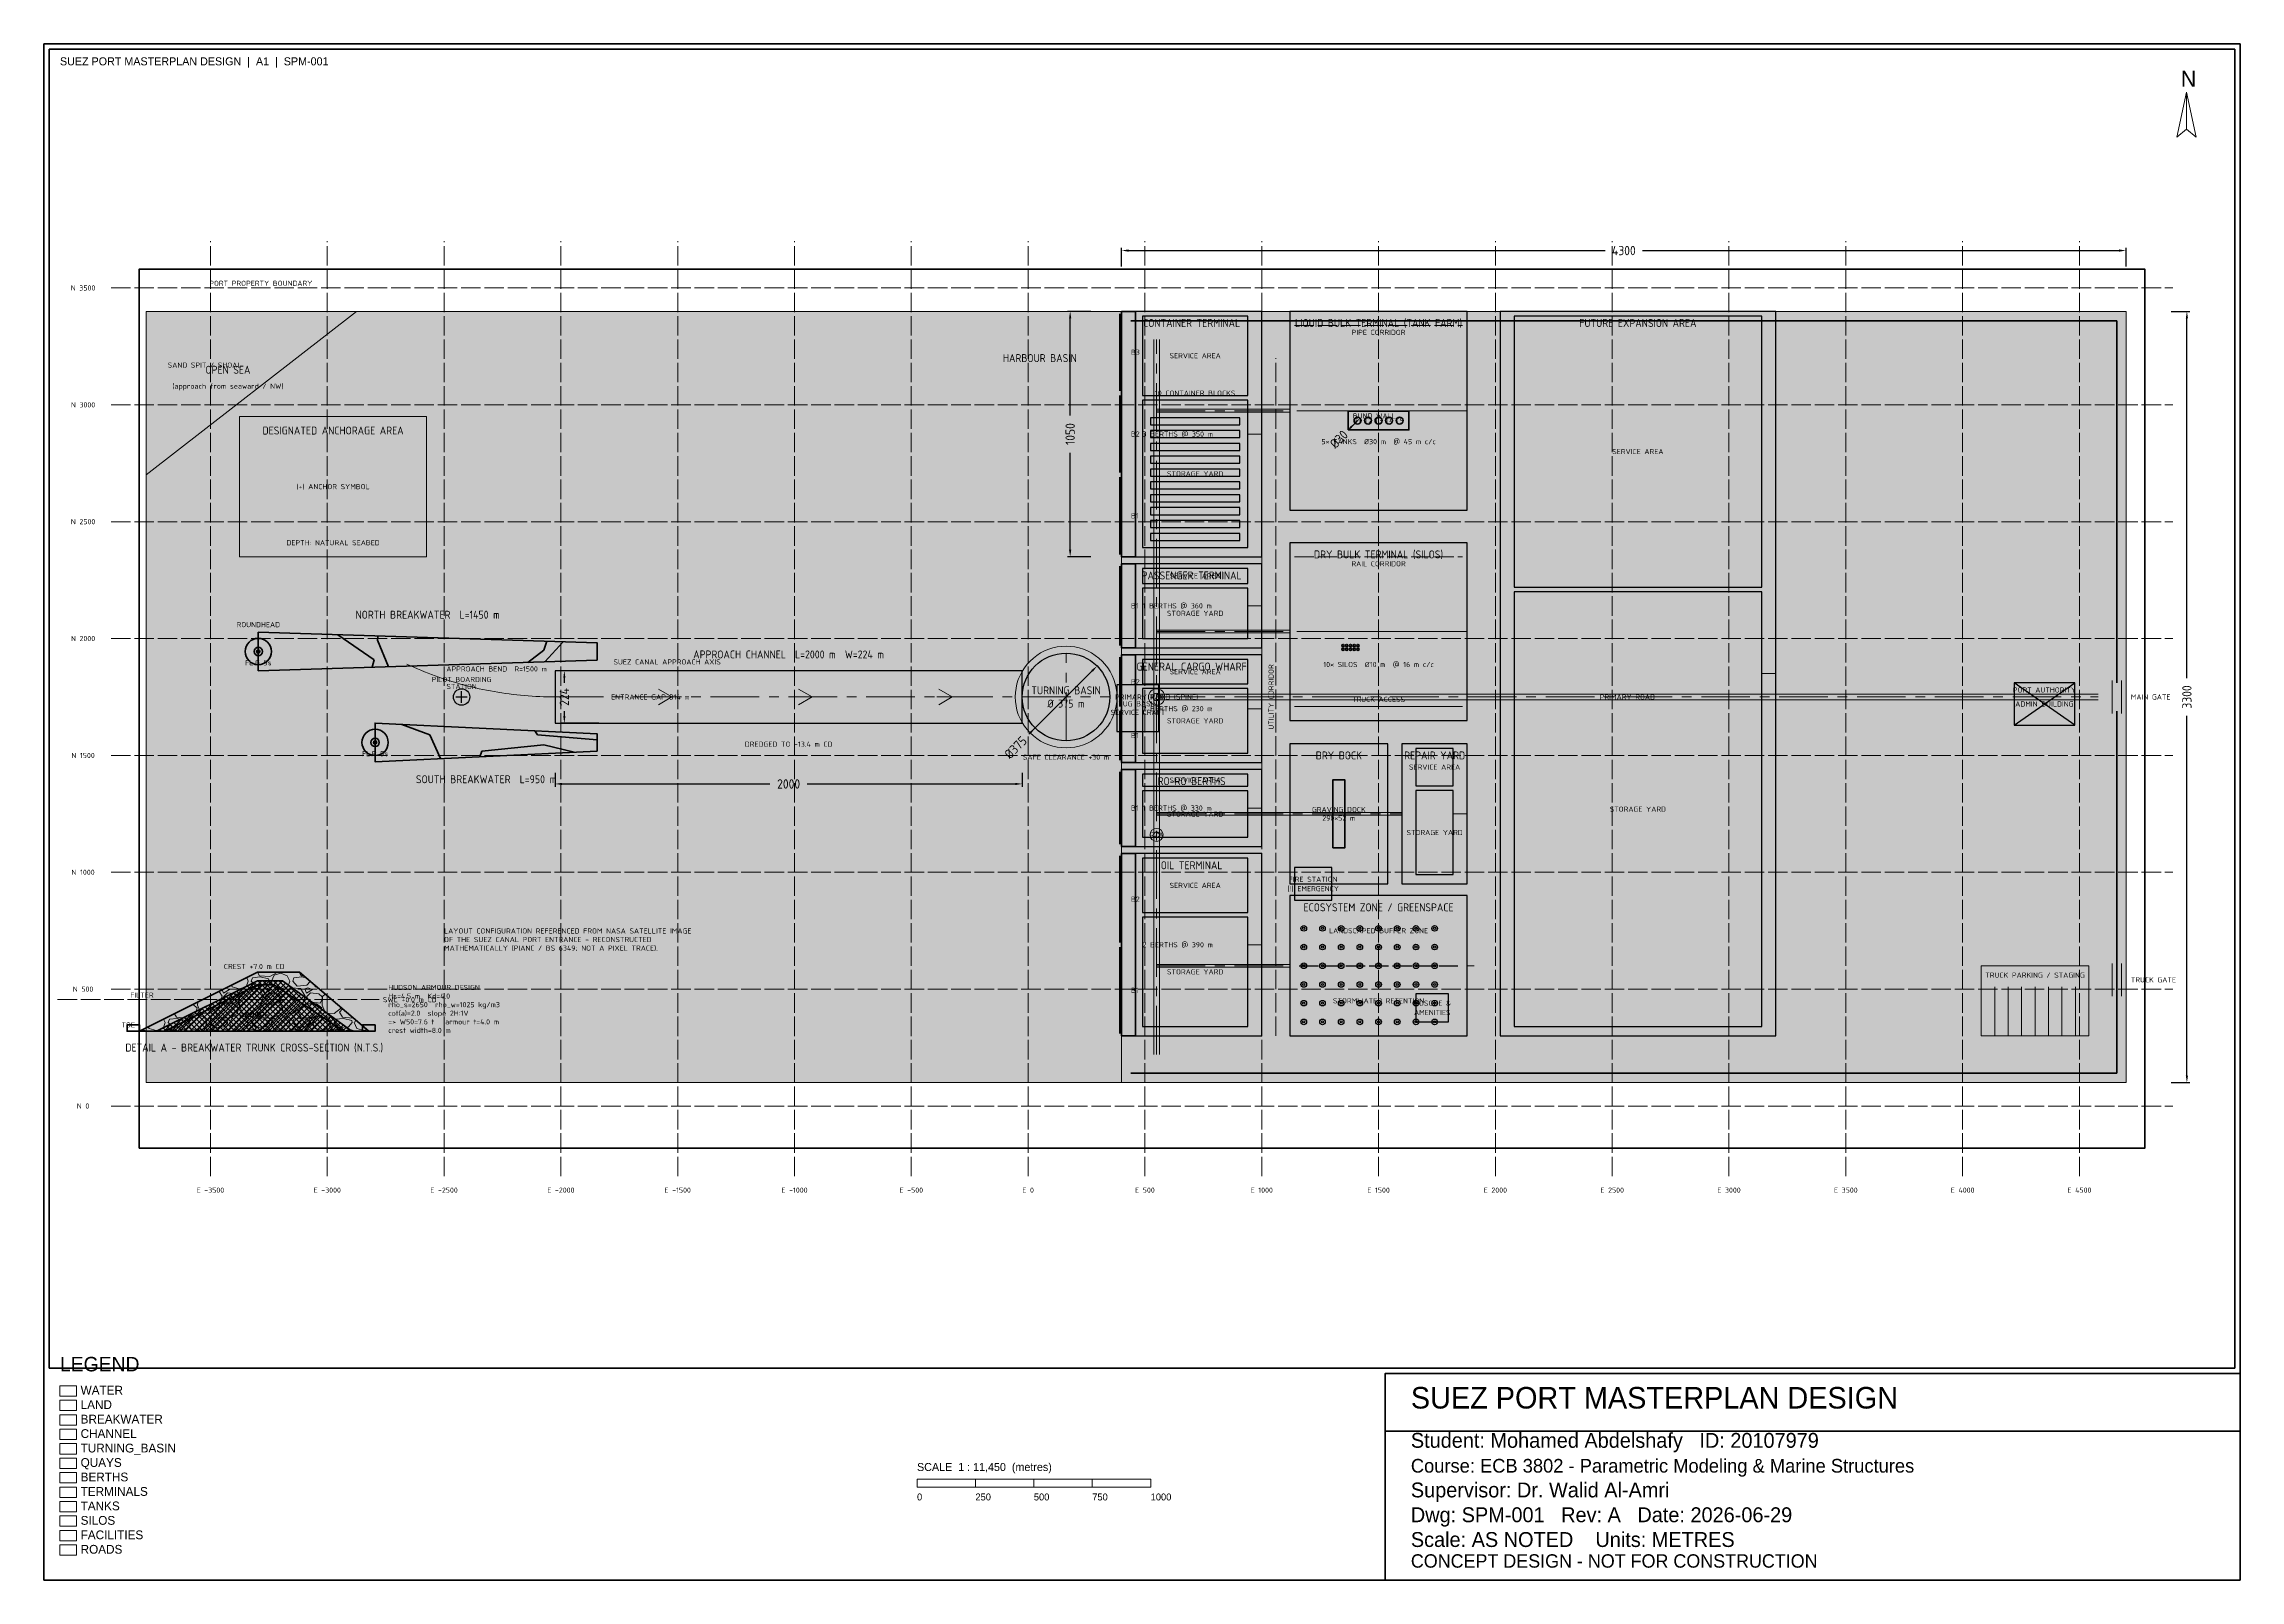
# Paper-space layout 'A1-LAYOUT' of a CAD drawing. Header units: metres, sheet in millimetres. Extents: x 10 to 831, y 10 to 584.
# The model-space entities are those that its viewports show. They can reach past a viewport. Long polylines and large blocks are cut down to what shows.
import ezdxf
from ezdxf.enums import TextEntityAlignment as Align

# ---------------------------------------------------------------- set-up
doc = ezdxf.new("R2010")
doc.units = ezdxf.units.M
doc.linetypes.add('CENTER2', pattern=[2.541, 1.587, -0.318, 0.318, -0.318])
doc.linetypes.add('DASHED2', pattern=[0.762, 0.635, -0.127])
for name, color, linetype, lineweight in [('BERTHS', 30, 'Continuous', 35), ('BOUNDARY', 7, 'Continuous', 50), ('BREAKWATER', 32, 'Continuous', 50), ('CENTERLINES', 4, 'CENTER2', 13), ('DIMENSIONS', 1, 'Continuous', 18), ('FACILITIES', 50, 'Continuous', 25), ('LAND', 42, 'Continuous', 18), ('LEGEND', 7, 'Continuous', 18), ('QUAYS', 33, 'Continuous', 50), ('ROADS', 9, 'Continuous', 20), ('SILOS', 40, 'Continuous', 35), ('TANKS', 20, 'Continuous', 35), ('TERMINALS', 8, 'Continuous', 25), ('TEXT', 7, 'Continuous', 18), ('TITLEBLOCK', 7, 'Continuous', 50)]:
    doc.layers.add(name, color=color, linetype=linetype, lineweight=lineweight)
for name, color, linetype, lineweight, transparency in [('CHANNEL', 150, 'Continuous', 25, 0.3), ('GRID', 8, 'DASHED2', 9, 0.8), ('HATCH', 250, 'Continuous', 13, 0.65), ('TURNING_BASIN', 151, 'Continuous', 25, 0.3), ('WATER', 140, 'Continuous', 18, 0.55)]:
    doc.layers.add(name, color=color, linetype=linetype, lineweight=lineweight, transparency=transparency)
doc.layers.add('VIEWPORTS', color=7, linetype='Continuous')
doc.styles.add('PORT_TXT', font='isocp.shx')
doc.dimstyles.new('PORT', dxfattribs={"dimtxt": 40, "dimasz": 30, "dimexe": 12, "dimexo": 12, "dimgap": 8, "dimtad": 1, "dimdec": 1, "dimtxsty": 'PORT_TXT', "dimcen": 2.5, "dimazin": 3, "dimtfac": 1, "dimtmove": 0, "dimatfit": 3, "dimarcsym": 0})

# ---------------------------------------------------------------- blocks, each defined once
blk = doc.blocks.new('_CLOSEDFILLED')
at = {"color": 0, "linetype": 'ByBlock'}
blk.add_solid([(-1, 0.16), (0, 0), (-1, -0.16)], dxfattribs=at)
blk = doc.blocks.new('*D3')
at = {"transparency": 16777216}
for p, q in [((-1837, 1862), (-1997, 1862)), ((-1985, 1810), (-1985, 1832)), ((-1837, 1638), (-1997, 1638)), ((-1985, 1668), (-1985, 1690))]:
    blk.add_line(p, q, dxfattribs=at)
at = {"layer": 'Defpoints', "transparency": 16777216}
for p in [(-1825, 1862), (-1985, 1638), (-1825, 1638)]:
    blk.add_point(p, dxfattribs=at)
at = {"layer": 'DIMENSIONS', "transparency": 16777216, "xscale": 30, "yscale": 30}
for p, rotation in [((-1985, 1862), 90), ((-1985, 1638), 270)]:
    blk.add_blockref('_CLOSEDFILLED', p, dxfattribs=dict(at, rotation=rotation))
at = {"layer": 'DIMENSIONS', "transparency": 16777216, "insert": (-1985, 1750), "char_height": 40, "attachment_point": 5, "rotation": 90, "style": 'PORT_TXT'}
blk.add_mtext('224', dxfattribs=at)
blk = doc.blocks.new('*D4')
at = {"transparency": 16777216}
for p, q in [((-2025, 1426), (-2025, 1366)), ((-25, 1426), (-25, 1366)), ((-1995, 1378), (-1105, 1378)), ((-945, 1378), (-55, 1378))]:
    blk.add_line(p, q, dxfattribs=at)
at = {"layer": 'Defpoints', "transparency": 16777216}
for p in [(-2025, 1438), (-25, 1438), (-2025, 1378)]:
    blk.add_point(p, dxfattribs=at)
at = {"layer": 'DIMENSIONS', "transparency": 16777216, "xscale": 30, "yscale": 30, "rotation": 180}
blk.add_blockref('_CLOSEDFILLED', (-2025, 1378), dxfattribs=at)
at = {"layer": 'DIMENSIONS', "transparency": 16777216, "xscale": 30, "yscale": 30}
blk.add_blockref('_CLOSEDFILLED', (-25, 1378), dxfattribs=at)
at = {"layer": 'DIMENSIONS', "transparency": 16777216, "insert": (-1025, 1378), "char_height": 40, "attachment_point": 5, "style": 'PORT_TXT'}
blk.add_mtext('2000', dxfattribs=at)
blk = doc.blocks.new('*D5')
at = {"transparency": 16777216}
for p, q in [((8.7, 1596.2), (273.9, 1861.4)), ((3, 1590.5), (8.7, 1596.2))]:
    blk.add_line(p, q, dxfattribs=at)
at = {"layer": 'Defpoints', "transparency": 16777216}
for p in [(162.5, 1750), (29.9, 1617.4)]:
    blk.add_point(p, dxfattribs=at)
at = {"layer": 'DIMENSIONS', "transparency": 16777216, "xscale": 30, "yscale": 30, "rotation": 45.00000000000003}
for p in [(295.1, 1882.6), (29.9, 1617.4)]:
    blk.add_blockref('_CLOSEDFILLED', p, dxfattribs=at)
at = {"layer": 'DIMENSIONS', "transparency": 16777216, "insert": (-53.5, 1534), "char_height": 40, "attachment_point": 5, "rotation": 45, "style": 'PORT_TXT'}
blk.add_mtext('%%c375', dxfattribs=at)
blk = doc.blocks.new('*D6')
at = {"transparency": 16777216}
for p, q in [((400, 3592), (400, 3672)), ((4700, 3592), (4700, 3672)), ((430, 3660), (2470, 3660)), ((2630, 3660), (4670, 3660))]:
    blk.add_line(p, q, dxfattribs=at)
at = {"layer": 'Defpoints', "transparency": 16777216}
for p in [(400, 3660), (400, 3580), (4700, 3580)]:
    blk.add_point(p, dxfattribs=at)
at = {"layer": 'DIMENSIONS', "transparency": 16777216, "xscale": 30, "yscale": 30, "rotation": 180}
blk.add_blockref('_CLOSEDFILLED', (400, 3660), dxfattribs=at)
at = {"layer": 'DIMENSIONS', "transparency": 16777216, "xscale": 30, "yscale": 30}
blk.add_blockref('_CLOSEDFILLED', (4700, 3660), dxfattribs=at)
at = {"layer": 'DIMENSIONS', "transparency": 16777216, "insert": (2550, 3660), "char_height": 40, "attachment_point": 5, "style": 'PORT_TXT'}
blk.add_mtext('4300', dxfattribs=at)
blk = doc.blocks.new('*D7')
at = {"transparency": 16777216}
for p, q in [((4892, 3400), (4972, 3400)), ((4960, 1830), (4960, 3370)), ((4960, 130), (4960, 1670)), ((4892, 100), (4972, 100))]:
    blk.add_line(p, q, dxfattribs=at)
at = {"layer": 'Defpoints', "transparency": 16777216}
for p in [(4880, 3400), (4880, 100), (4960, 100)]:
    blk.add_point(p, dxfattribs=at)
at = {"layer": 'DIMENSIONS', "transparency": 16777216, "xscale": 30, "yscale": 30}
for p, rotation in [((4960, 3400), 90), ((4960, 100), 270)]:
    blk.add_blockref('_CLOSEDFILLED', p, dxfattribs=dict(at, rotation=rotation))
at = {"layer": 'DIMENSIONS', "transparency": 16777216, "insert": (4960, 1750), "char_height": 40, "attachment_point": 5, "rotation": 90, "style": 'PORT_TXT'}
blk.add_mtext('3300', dxfattribs=at)
blk = doc.blocks.new('*D8')
at = {"transparency": 16777216}
for p, q in [((268, 3400), (168, 3400)), ((180, 2955), (180, 3370)), ((180, 2380), (180, 2795)), ((268, 2350), (168, 2350))]:
    blk.add_line(p, q, dxfattribs=at)
at = {"layer": 'Defpoints', "transparency": 16777216}
for p in [(280, 3400), (180, 2350), (280, 2350)]:
    blk.add_point(p, dxfattribs=at)
at = {"layer": 'DIMENSIONS', "transparency": 16777216, "xscale": 30, "yscale": 30}
for p, rotation in [((180, 3400), 90), ((180, 2350), 270)]:
    blk.add_blockref('_CLOSEDFILLED', p, dxfattribs=dict(at, rotation=rotation))
at = {"layer": 'DIMENSIONS', "transparency": 16777216, "insert": (180, 2875), "char_height": 40, "attachment_point": 5, "rotation": 90, "style": 'PORT_TXT'}
blk.add_mtext('1050', dxfattribs=at)
blk = doc.blocks.new('*D9')
at = {"transparency": 16777216}
for p, q in [((1378.2, 2900.7), (1399.4, 2921.9)), ((1372.5, 2895), (1378.2, 2900.7))]:
    blk.add_line(p, q, dxfattribs=at)
at = {"layer": 'Defpoints', "transparency": 16777216}
for p in [(1399.4, 2921.9), (1410, 2932.5)]:
    blk.add_point(p, dxfattribs=at)
at = {"layer": 'DIMENSIONS', "transparency": 16777216, "xscale": 30, "yscale": 30, "rotation": 45}
for p in [(1399.4, 2921.9), (1420.6, 2943.1)]:
    blk.add_blockref('_CLOSEDFILLED', p, dxfattribs=at)
at = {"layer": 'DIMENSIONS', "transparency": 16777216, "insert": (1330.1, 2852.6), "char_height": 40, "attachment_point": 5, "rotation": 45, "style": 'PORT_TXT'}
blk.add_mtext('%%c30', dxfattribs=at)

msp = doc.modelspace()

# ---------------------------------------------------------------- hatches: boundary and pattern name
at = {"layer": 'BREAKWATER', "true_color": 0x78787c}
h = msp.add_hatch(color=8, dxfattribs=at)
h.dxf.hatch_style = 1
h.paths.add_polyline_path([(-1845, 1907), (-1845, 1982), (-3295, 2027), (-3295, 1862)])
at = {"layer": 'BREAKWATER'}
h = msp.add_hatch(dxfattribs=at)
h.set_pattern_fill('GRAVEL', scale=55)
h.paths.add_polyline_path([(-1845, 1907), (-1845, 1982), (-3295, 2027), (-3295, 1862)])
at = {"layer": 'BREAKWATER', "true_color": 0x78787c}
h = msp.add_hatch(color=8, dxfattribs=at)
h.dxf.hatch_style = 1
h.paths.add_polyline_path([(-1845, 1518), (-1845, 1593), (-2795, 1638), (-2795, 1473)])
at = {"layer": 'BREAKWATER'}
h = msp.add_hatch(dxfattribs=at)
h.set_pattern_fill('GRAVEL', scale=55)
h.paths.add_polyline_path([(-1845, 1518), (-1845, 1593), (-2795, 1638), (-2795, 1473)])
at = {"layer": 'CHANNEL', "true_color": 0x78b2d4}
h = msp.add_hatch(color=143, dxfattribs=at)
h.dxf.hatch_style = 1
h.paths.add_polyline_path([(-2025, 1638), (-25, 1638), (-25, 1862), (-2025, 1862)])
at = {"layer": 'HATCH', "true_color": 0xecd6c8}
h = msp.add_hatch(color=254, dxfattribs=at)
h.dxf.hatch_style = 1
h.paths.add_polyline_path([(1120, 2550), (1880, 2550), (1880, 3400), (1120, 3400)])
at = {"layer": 'HATCH', "true_color": 0xd0e2ec}
h = msp.add_hatch(color=254, dxfattribs=at)
h.dxf.hatch_style = 1
h.paths.add_polyline_path([(490, 2390), (940, 2390), (940, 3020), (490, 3020)])
at = {"layer": 'HATCH', "true_color": 0xe2e0c8}
h = msp.add_hatch(color=254, dxfattribs=at)
h.dxf.hatch_style = 1
h.paths.add_polyline_path([(1120, 1650), (1880, 1650), (1880, 2410), (1120, 2410)])
at = {"layer": 'HATCH', "true_color": 0xe0d6ec}
h = msp.add_hatch(color=254, dxfattribs=at)
h.dxf.hatch_style = 1
h.paths.add_polyline_path([(490, 2000), (940, 2000), (940, 2216), (490, 2216)])
at = {"layer": 'HATCH', "true_color": 0xf0eee6}
h = msp.add_hatch(color=7, dxfattribs=at)
h.dxf.hatch_style = 1
h.paths.add_polyline_path([(2080, 340), (3140, 340), (3140, 2200), (2080, 2200)])
at = {"layer": 'HATCH', "true_color": 0xdcd2be}
h = msp.add_hatch(color=254, dxfattribs=at)
h.dxf.hatch_style = 1
h.paths.add_polyline_path([(4220, 1630), (4480, 1630), (4480, 1810), (4220, 1810)])
at = {"layer": 'HATCH', "true_color": 0xe4e0c6}
h = msp.add_hatch(color=254, dxfattribs=at)
h.dxf.hatch_style = 1
h.paths.add_polyline_path([(490, 1510), (940, 1510), (940, 1786), (490, 1786)])
at = {"layer": 'HATCH', "true_color": 0xd2e4d6}
h = msp.add_hatch(color=254, dxfattribs=at)
h.dxf.hatch_style = 1
h.paths.add_polyline_path([(490, 1150), (940, 1150), (940, 1348), (490, 1348)])
at = {"layer": 'HATCH', "true_color": 0xe0e0e0}
h = msp.add_hatch(color=254, dxfattribs=at)
h.dxf.hatch_style = 1
h.paths.add_polyline_path([(1660, 990), (1820, 990), (1820, 1350), (1660, 1350)])
at = {"layer": 'HATCH', "true_color": 0xecc8c8}
h = msp.add_hatch(color=254, dxfattribs=at)
h.dxf.hatch_style = 1
h.paths.add_polyline_path([(1140, 880), (1300, 880), (1300, 1020), (1140, 1020)])
at = {"layer": 'HATCH', "true_color": 0xb4e1b4}
h = msp.add_hatch(color=9, dxfattribs=at)
h.dxf.hatch_style = 1
h.paths.add_polyline_path([(1140, 320), (1860, 320), (1860, 880), (1140, 880)])
at = {"layer": 'HATCH', "true_color": 0xecdace}
h = msp.add_hatch(color=254, dxfattribs=at)
h.dxf.hatch_style = 1
h.paths.add_polyline_path([(490, 340), (940, 340), (940, 808), (490, 808)])
at = {"layer": 'HATCH'}
h = msp.add_hatch(dxfattribs=at)
h.set_pattern_fill('GRAVEL', scale=7)
h.paths.add_polyline_path([(-3803, 320), (-2822, 320), (-3119, 572), (-3299, 572)])
h = msp.add_hatch(dxfattribs=at)
h.set_pattern_fill('ANSI37', scale=5)
h.paths.add_polyline_path([(-3731, 320), (-2894, 320), (-3191, 536), (-3299, 536)])
h = msp.add_hatch(dxfattribs=at)
h.set_pattern_fill('ANSI31', scale=6)
h.paths.add_polyline_path([(-3695, 320), (-2930, 320), (-3227, 518), (-3299, 518)])
at = {"layer": 'HATCH', "true_color": 0xdcdceb}
h = msp.add_hatch(color=254, dxfattribs=at)
h.dxf.hatch_style = 1
h.paths.add_polyline_path([(1660, 360), (1800, 360), (1800, 480), (1660, 480)])
at = {"layer": 'LAND', "true_color": 0xdecd9e}
h = msp.add_hatch(color=9, dxfattribs=at)
h.dxf.hatch_style = 1
h.paths.add_polyline_path([(-3775, 3400), (-2875, 3400), (-3775, 2700)])
at = {"layer": 'LAND', "true_color": 0xece2c6}
h = msp.add_hatch(color=254, dxfattribs=at)
h.dxf.hatch_style = 1
h.paths.add_polyline_path([(400, 100), (4700, 100), (4700, 3400), (400, 3400)])
at = {"layer": 'TURNING_BASIN', "true_color": 0x78b2d4}
h = msp.add_hatch(color=143, dxfattribs=at)
h.dxf.hatch_style = 1
h.paths.add_polyline_path([(350, 1750), (349.29, 1766.34), (347.15, 1782.56), (343.61, 1798.53), (338.69, 1814.13), (332.43, 1829.24), (324.88, 1843.75), (316.09, 1857.55), (306.13, 1870.52), (295.08, 1882.58), (283.02, 1893.63), (270.05, 1903.59), (256.25, 1912.38), (241.74, 1919.93), (226.63, 1926.19), (211.03, 1931.11), (195.06, 1934.65), (178.84, 1936.79), (162.5, 1937.5), (146.16, 1936.79), (129.94, 1934.65), (113.97, 1931.11), (98.37, 1926.19), (83.26, 1919.93), (68.75, 1912.38), (54.95, 1903.59), (41.98, 1893.63), (29.92, 1882.58), (18.87, 1870.52), (8.91, 1857.55), (0.12, 1843.75), (-7.43, 1829.24), (-13.69, 1814.13), (-18.61, 1798.53), (-22.15, 1782.56), (-24.29, 1766.34), (-25, 1750), (-24.29, 1733.66), (-22.15, 1717.44), (-18.61, 1701.47), (-13.69, 1685.87), (-7.43, 1670.76), (0.12, 1656.25), (8.91, 1642.45), (18.87, 1629.48), (29.92, 1617.42), (41.98, 1606.37), (54.95, 1596.41), (68.75, 1587.62), (83.26, 1580.07), (98.37, 1573.81), (113.97, 1568.89), (129.94, 1565.35), (146.16, 1563.21), (162.5, 1562.5), (178.84, 1563.21), (195.06, 1565.35), (211.03, 1568.89), (226.63, 1573.81), (241.74, 1580.07), (256.25, 1587.62), (270.05, 1596.41), (283.02, 1606.37), (295.08, 1617.42), (306.13, 1629.48), (316.09, 1642.45), (324.88, 1656.25), (332.43, 1670.76), (338.69, 1685.87), (343.61, 1701.47), (347.15, 1717.44), (349.29, 1733.66)])
h = msp.add_hatch(color=143, dxfattribs=at)
h.dxf.hatch_style = 1
h.paths.add_polyline_path([(380, 1602.5), (560, 1602.5), (560, 1802.5), (380, 1802.5)])
at = {"layer": 'WATER', "true_color": 0xb3d6ea}
h = msp.add_hatch(color=254, dxfattribs=at)
h.dxf.hatch_style = 1
h.paths.add_polyline_path([(-3775, 100), (400, 100), (400, 3400), (-3775, 3400)])

# ---------------------------------------------------------------- linework, layer by layer
at = {"layer": 'BERTHS'}
for p, q in [((392, 3060), (392, 3390)), ((392, 2710), (392, 3040)), ((392, 2360), (392, 2690)), ((392, 1970), (392, 2310)), ((392, 1710), (392, 1920)), ((392, 1480), (392, 1690)), ((392, 1120), (392, 1430)), ((392, 700), (392, 1070)), ((392, 310), (392, 680))]:
    msp.add_line(p, q, dxfattribs=at)
msp.add_lwpolyline([(1304, 1105), (1356, 1105), (1356, 1395), (1304, 1395)], close=True, dxfattribs=at)
at = {"layer": 'BOUNDARY'}
for p, q in [((440, 3360), (4660, 3360)), ((4660, 1810), (4660, 3360)), ((4660, 140), (4660, 1690)), ((440, 140), (4660, 140))]:
    msp.add_line(p, q, dxfattribs=at)
msp.add_lwpolyline([(-3805, -180), (4780, -180), (4780, 3580), (-3805, 3580)], close=True, dxfattribs=at)
at = {"layer": 'BREAKWATER'}
for points in [[(-1845, 1907), (-1845, 1982), (-3295, 2027), (-3295, 1862)], [(-1845, 1518), (-1845, 1593), (-2795, 1638), (-2795, 1473)], [(-3803, 320), (-2822, 320), (-3119, 572), (-3299, 572)], [(-3731, 320), (-2894, 320), (-3191, 536), (-3299, 536)], [(-3695, 320), (-2930, 320), (-3227, 518), (-3299, 518)], [(-3803, 320), (-3857, 320), (-3857, 347), (-3803, 347)], [(-2849, 320), (-2795, 320), (-2795, 347), (-2849, 347)]]:
    msp.add_lwpolyline(points, close=True, dxfattribs=at)
for centre, radius in [((-3295, 1944.5), 56.25), ((-3295, 1944.5), 18), ((-3295, 1944.5), 7.2), ((-2795, 1555.5), 56.25), ((-2795, 1555.5), 18), ((-2795, 1555.5), 7.2)]:
    msp.add_circle(centre, radius, dxfattribs=at)
at = {"layer": 'CENTERLINES', "linetype": 'CENTER2'}
for p, q in [((550, 220), (550, 3280)), ((550, 2975), (1120, 2975)), ((550, 2030), (1120, 2030)), ((162.5, 1562.5), (162.5, 1937.5)), ((-2025, 1750), (-25, 1750)), ((-25, 1750), (350, 1750)), ((550, 1750), (4580, 1750)), ((550, 1250), (1120, 1250)), ((550, 1250), (1600, 1250)), ((550, 600), (1120, 600))]:
    msp.add_line(p, q, dxfattribs=at)
at = {"layer": 'CENTERLINES'}
for p, q in [((-1591, 1750), (-1525, 1750)), ((-1525, 1750), (-1582.16, 1783)), ((-1525, 1750), (-1582.16, 1717)), ((-991, 1750), (-925, 1750)), ((-925, 1750), (-982.16, 1783)), ((-925, 1750), (-982.16, 1717)), ((-391, 1750), (-325, 1750)), ((-325, 1750), (-382.16, 1783)), ((-325, 1750), (-382.16, 1717))]:
    msp.add_line(p, q, dxfattribs=at)
msp.add_lwpolyline([(-2025, 1750), (-2041.36, 1750.09), (-2057.72, 1750.36), (-2074.08, 1750.8), (-2090.43, 1751.43), (-2106.77, 1752.23), (-2123.1, 1753.21), (-2139.43, 1754.37), (-2155.73, 1755.71), (-2172.03, 1757.22), (-2188.3, 1758.92), (-2204.56, 1760.79), (-2220.79, 1762.83), (-2237, 1765.06), (-2253.19, 1767.46), (-2269.34, 1770.04), (-2285.47, 1772.79), (-2301.57, 1775.72), (-2317.64, 1778.82), (-2333.67, 1782.1), (-2349.66, 1785.56), (-2365.61, 1789.18), (-2381.53, 1792.99), (-2397.4, 1796.96), (-2413.23, 1801.11), (-2429.01, 1805.43), (-2444.74, 1809.93), (-2460.43, 1814.59), (-2476.06, 1819.42), (-2491.64, 1824.43), (-2507.16, 1829.6), (-2522.62, 1834.95), (-2538.03, 1840.46), (-2553.38, 1846.14), (-2568.66, 1851.99), (-2583.87, 1858), (-2599.03, 1864.18), (-2614.11, 1870.52), (-2629.12, 1877.03), (-2644.06, 1883.7), (-2658.93, 1890.54)], dxfattribs=at)
msp.add_lwpolyline([(380, 1750), (379.17, 1768.96), (376.7, 1787.77), (372.59, 1806.29), (366.88, 1824.39), (359.62, 1841.92), (350.86, 1858.75), (340.67, 1874.75), (329.11, 1889.81), (316.3, 1903.8), (302.31, 1916.61), (287.25, 1928.17), (271.25, 1938.36), (254.42, 1947.12), (236.89, 1954.38), (218.79, 1960.09), (200.27, 1964.2), (181.46, 1966.67), (162.5, 1967.5), (143.54, 1966.67), (124.73, 1964.2), (106.21, 1960.09), (88.11, 1954.38), (70.58, 1947.12), (53.75, 1938.36), (37.75, 1928.17), (22.69, 1916.61), (8.7, 1903.8), (-4.11, 1889.81), (-15.67, 1874.75), (-25.86, 1858.75), (-34.62, 1841.92), (-41.88, 1824.39), (-47.59, 1806.29), (-51.7, 1787.77), (-54.17, 1768.96), (-55, 1750), (-54.17, 1731.04), (-51.7, 1712.23), (-47.59, 1693.71), (-41.88, 1675.61), (-34.62, 1658.08), (-25.86, 1641.25), (-15.67, 1625.25), (-4.11, 1610.19), (8.7, 1596.2), (22.69, 1583.39), (37.75, 1571.83), (53.75, 1561.64), (70.58, 1552.88), (88.11, 1545.62), (106.21, 1539.91), (124.73, 1535.8), (143.54, 1533.33), (162.5, 1532.5), (181.46, 1533.33), (200.27, 1535.8), (218.79, 1539.91), (236.89, 1545.62), (254.42, 1552.88), (271.25, 1561.64), (287.25, 1571.83), (302.31, 1583.39), (316.3, 1596.2), (329.11, 1610.19), (340.67, 1625.25), (350.86, 1641.25), (359.62, 1658.08), (366.88, 1675.61), (372.59, 1693.71), (376.7, 1712.23), (379.17, 1731.04)], close=True, dxfattribs=at)
at = {"layer": 'CHANNEL'}
for p, q in [((-2449.5, 1750), (-2400.5, 1750)), ((-2425, 1725.5), (-2425, 1774.5))]:
    msp.add_line(p, q, dxfattribs=at)
msp.add_lwpolyline([(-2025, 1638), (-25, 1638), (-25, 1862), (-2025, 1862)], close=True, dxfattribs=at)
msp.add_circle((-2425, 1750), 35, dxfattribs=at)
at = {"layer": 'FACILITIES'}
for p, q in [((4220, 1630), (4480, 1810)), ((4480, 1630), (4220, 1810))]:
    msp.add_line(p, q, dxfattribs=at)
for points in [[(4220, 1630), (4480, 1630), (4480, 1810), (4220, 1810)], [(1140, 880), (1300, 880), (1300, 1020), (1140, 1020)], [(1660, 360), (1800, 360), (1800, 480), (1660, 480)]]:
    msp.add_lwpolyline(points, close=True, dxfattribs=at)
at = {"layer": 'GRID'}
for p, q in [((-3500, -300), (-3500, 3700)), ((-3000, -300), (-3000, 3700)), ((-2500, -300), (-2500, 3700)), ((-2000, -300), (-2000, 3700)), ((-1500, -300), (-1500, 3700)), ((-1000, -300), (-1000, 3700)), ((-500, -300), (-500, 3700)), ((0, -300), (0, 3700)), ((500, -300), (500, 3700)), ((1000, -300), (1000, 3700)), ((1500, -300), (1500, 3700)), ((2000, -300), (2000, 3700)), ((2500, -300), (2500, 3700)), ((3000, -300), (3000, 3700)), ((3500, -300), (3500, 3700)), ((4000, -300), (4000, 3700)), ((4500, -300), (4500, 3700)), ((-3925, 3500), (4900, 3500)), ((-3925, 3000), (4900, 3000)), ((-3925, 2500), (4900, 2500)), ((-3925, 2000), (4900, 2000)), ((-3925, 1500), (4900, 1500)), ((-3925, 1000), (4900, 1000)), ((-3925, 500), (4900, 500)), ((-3925, 0), (4900, 0))]:
    msp.add_line(p, q, dxfattribs=at)
at = {"layer": 'LAND'}
for points in [[(-3775, 3400), (-2875, 3400), (-3775, 2700)], [(400, 100), (4700, 100), (4700, 3400), (400, 3400)]]:
    msp.add_lwpolyline(points, close=True, dxfattribs=at)
at = {"layer": 'QUAYS'}
for p, q in [((400, 2350), (400, 3400)), ((400, 1960), (400, 2320)), ((400, 1470), (400, 1930)), ((400, 1110), (400, 1440)), ((400, 300), (400, 1080)), ((1304, 1105), (1356, 1105))]:
    msp.add_line(p, q, dxfattribs=at)
for points in [[(400, 2350), (460, 2350), (460, 3400), (400, 3400)], [(400, 1960), (460, 1960), (460, 2320), (400, 2320)], [(400, 1470), (460, 1470), (460, 1930), (400, 1930)], [(400, 1110), (460, 1110), (460, 1440), (400, 1440)], [(400, 300), (460, 300), (460, 1080), (400, 1080)]]:
    msp.add_lwpolyline(points, close=True, dxfattribs=at)
at = {"layer": 'ROADS', "linetype": 'DASHED2'}
for p, q in [((1140, 3340), (1860, 3340)), ((1060, 300), (1060, 3200)), ((1140, 2350), (1860, 2350))]:
    msp.add_line(p, q, dxfattribs=at)
at = {"layer": 'ROADS'}
for p, q in [((538, 220), (538, 3280)), ((562, 220), (562, 3280)), ((550, 2981), (1120, 2981)), ((550, 2969), (1120, 2969)), ((1880, 2975), (1150, 2975)), ((1000, 2875), (940, 2875)), ((1000, 2140), (940, 2140)), ((550, 2036), (1120, 2036)), ((550, 2024), (1120, 2024)), ((1880, 2030), (1150, 2030)), ((3200, 1850), (3140, 1850)), ((4640, 1680), (4640, 1820)), ((4680, 1680), (4680, 1820)), ((550, 1762), (4580, 1762)), ((550, 1738), (4580, 1738)), ((1000, 1700), (940, 1700)), ((1140, 1710), (1860, 1710)), ((550, 1256), (1120, 1256)), ((550, 1256), (1600, 1256)), ((550, 1244), (1120, 1244)), ((550, 1244), (1600, 1244)), ((1000, 1275), (940, 1275)), ((1880, 1250), (1820, 1250)), ((1000, 690), (940, 690)), ((550, 606), (1120, 606)), ((550, 594), (1120, 594)), ((1880, 600), (1910, 600)), ((4640, 470), (4640, 610)), ((4680, 470), (4680, 610)), ((4137.5, 300), (4137.5, 510)), ((4195, 300), (4195, 510)), ((4252.5, 300), (4252.5, 510)), ((4310, 300), (4310, 510)), ((4367.5, 300), (4367.5, 510)), ((4425, 300), (4425, 510)), ((4482.5, 300), (4482.5, 510))]:
    msp.add_line(p, q, dxfattribs=at)
msp.add_lwpolyline([(4080, 300), (4540, 300), (4540, 600), (4080, 600)], close=True, dxfattribs=at)
for centre, radius in [((550, 1750), 35), ((550, 1750), 15.75), ((550, 1160), 28), ((550, 1160), 12.25)]:
    msp.add_circle(centre, radius, dxfattribs=at)
at = {"layer": 'SILOS'}
for centre in [(1348, 1970), (1364, 1970), (1380, 1970), (1396, 1970), (1412, 1970), (1348, 1954), (1364, 1954), (1380, 1954), (1396, 1954), (1412, 1954)]:
    msp.add_circle(centre, 5, dxfattribs=at)
at = {"layer": 'TANKS'}
msp.add_lwpolyline([(1370, 2892.5), (1630, 2892.5), (1630, 2972.5), (1370, 2972.5)], close=True, dxfattribs=at)
for centre in [(1410, 2932.5), (1455, 2932.5), (1500, 2932.5), (1545, 2932.5), (1590, 2932.5)]:
    msp.add_circle(centre, 15, dxfattribs=at)
at = {"layer": 'TERMINALS', "linetype": 'DASHED2'}
msp.add_line((1160, 600), (1840, 600), dxfattribs=at)
at = {"layer": 'TERMINALS'}
for points in [[(400, 2350), (1000, 2350), (1000, 3400), (400, 3400)], [(1120, 2550), (1880, 2550), (1880, 3400), (1120, 3400)], [(2020, 300), (3200, 300), (3200, 3400), (2020, 3400)], [(490, 3040), (940, 3040), (940, 3380), (490, 3380)], [(2080, 2220), (3140, 2220), (3140, 3380), (2080, 3380)], [(490, 2390), (940, 2390), (940, 3020), (490, 3020)], [(523.75, 2915), (906.25, 2915), (906.25, 2945), (523.75, 2945)], [(523.75, 2860), (906.25, 2860), (906.25, 2890), (523.75, 2890)], [(523.75, 2805), (906.25, 2805), (906.25, 2835), (523.75, 2835)], [(523.75, 2750), (906.25, 2750), (906.25, 2780), (523.75, 2780)], [(523.75, 2695), (906.25, 2695), (906.25, 2725), (523.75, 2725)], [(523.75, 2640), (906.25, 2640), (906.25, 2670), (523.75, 2670)], [(523.75, 2585), (906.25, 2585), (906.25, 2615), (523.75, 2615)], [(523.75, 2530), (906.25, 2530), (906.25, 2560), (523.75, 2560)], [(523.75, 2475), (906.25, 2475), (906.25, 2505), (523.75, 2505)], [(523.75, 2420), (906.25, 2420), (906.25, 2450), (523.75, 2450)], [(1120, 1650), (1880, 1650), (1880, 2410), (1120, 2410)], [(400, 1960), (1000, 1960), (1000, 2320), (400, 2320)], [(490, 2236), (940, 2236), (940, 2300), (490, 2300)], [(490, 2000), (940, 2000), (940, 2216), (490, 2216)], [(2080, 340), (3140, 340), (3140, 2200), (2080, 2200)], [(400, 1470), (1000, 1470), (1000, 1930), (400, 1930)], [(490, 1806), (940, 1806), (940, 1910), (490, 1910)], [(490, 1510), (940, 1510), (940, 1786), (490, 1786)], [(1120, 950), (1540, 950), (1540, 1550), (1120, 1550)], [(1600, 950), (1880, 950), (1880, 1550), (1600, 1550)], [(1660, 1370), (1820, 1370), (1820, 1530), (1660, 1530)], [(400, 1110), (1000, 1110), (1000, 1440), (400, 1440)], [(490, 1368), (940, 1368), (940, 1420), (490, 1420)], [(490, 1150), (940, 1150), (940, 1348), (490, 1348)], [(1660, 990), (1820, 990), (1820, 1350), (1660, 1350)], [(400, 300), (1000, 300), (1000, 1080), (400, 1080)], [(490, 828), (940, 828), (940, 1060), (490, 1060)], [(1120, 300), (1880, 300), (1880, 900), (1120, 900)], [(490, 340), (940, 340), (940, 808), (490, 808)]]:
    msp.add_lwpolyline(points, close=True, dxfattribs=at)
for centre, radius in [((1180, 760), 12), ((1180, 760), 4.8), ((1260, 760), 12), ((1260, 760), 4.8), ((1340, 760), 12), ((1340, 760), 4.8), ((1420, 760), 12), ((1420, 760), 4.8), ((1500, 760), 12), ((1500, 760), 4.8), ((1580, 760), 12), ((1580, 760), 4.8), ((1660, 760), 12), ((1660, 760), 4.8), ((1740, 760), 12), ((1740, 760), 4.8), ((1180, 680), 12), ((1180, 680), 4.8), ((1260, 680), 12), ((1260, 680), 4.8), ((1340, 680), 12), ((1340, 680), 4.8), ((1420, 680), 12), ((1420, 680), 4.8), ((1500, 680), 12), ((1500, 680), 4.8), ((1580, 680), 12), ((1580, 680), 4.8), ((1660, 680), 12), ((1660, 680), 4.8), ((1740, 680), 12), ((1740, 680), 4.8), ((1180, 600), 12), ((1180, 600), 4.8), ((1260, 600), 12), ((1260, 600), 4.8), ((1340, 600), 12), ((1340, 600), 4.8), ((1420, 600), 12), ((1420, 600), 4.8), ((1500, 600), 12), ((1500, 600), 4.8), ((1580, 600), 12), ((1580, 600), 4.8), ((1660, 600), 12), ((1660, 600), 4.8), ((1740, 600), 12), ((1740, 600), 4.8), ((1180, 520), 12), ((1180, 520), 4.8), ((1260, 520), 12), ((1260, 520), 4.8), ((1340, 520), 12), ((1340, 520), 4.8), ((1420, 520), 12), ((1420, 520), 4.8), ((1500, 520), 12), ((1500, 520), 4.8), ((1580, 520), 12), ((1580, 520), 4.8), ((1660, 520), 12), ((1660, 520), 4.8), ((1740, 520), 12), ((1740, 520), 4.8), ((1180, 440), 12), ((1180, 440), 4.8), ((1260, 440), 12), ((1260, 440), 4.8), ((1340, 440), 12), ((1340, 440), 4.8), ((1420, 440), 12), ((1420, 440), 4.8), ((1500, 440), 12), ((1500, 440), 4.8), ((1580, 440), 12), ((1580, 440), 4.8), ((1660, 440), 12), ((1660, 440), 4.8), ((1740, 440), 12), ((1740, 440), 4.8), ((1180, 360), 12), ((1180, 360), 4.8), ((1260, 360), 12), ((1260, 360), 4.8), ((1340, 360), 12), ((1340, 360), 4.8), ((1420, 360), 12), ((1420, 360), 4.8), ((1500, 360), 12), ((1500, 360), 4.8), ((1580, 360), 12), ((1580, 360), 4.8), ((1660, 360), 12), ((1660, 360), 4.8), ((1740, 360), 12), ((1740, 360), 4.8)]:
    msp.add_circle(centre, radius, dxfattribs=at)
at = {"layer": 'TURNING_BASIN'}
msp.add_lwpolyline([(380, 1602.5), (560, 1602.5), (560, 1802.5), (380, 1802.5)], close=True, dxfattribs=at)
msp.add_circle((162.5, 1750), 187.5, dxfattribs=at)
at = {"layer": 'WATER', "linetype": 'DASHED2'}
msp.add_line((-4154, 455), (-2777, 455), dxfattribs=at)
at = {"layer": 'WATER'}
for points in [[(-3775, 100), (400, 100), (400, 3400), (-3775, 3400)], [(-3375, 2350), (-2575, 2350), (-2575, 2950), (-3375, 2950)]]:
    msp.add_lwpolyline(points, close=True, dxfattribs=at)

# ---------------------------------------------------------------- texts
at = {"layer": 'BERTHS', "style": 'PORT_TXT'}
for s, p in [('B3', (440, 3225)), ('B2', (440, 2875)), ('3 BERTHS @ 350 m', (490, 2875)), ('B1', (440, 2525)), ('B1', (440, 2140)), ('1 BERTHS @ 360 m', (490, 2140)), ('B2', (440, 1815)), ('2 BERTHS @ 230 m', (490, 1700)), ('B1', (440, 1585)), ('B1', (440, 1275)), ('1 BERTHS @ 330 m', (490, 1275)), ('B2', (440, 885)), ('2 BERTHS @ 390 m', (490, 690)), ('B1', (440, 495))]:
    msp.add_text(s, height=22, dxfattribs=at).set_placement(p, align=Align.MIDDLE_LEFT)
at = {"layer": 'BERTHS', "insert": (1330, 1250), "char_height": 22, "attachment_point": 5, "style": 'PORT_TXT'}
msp.add_mtext('GRAVING DOCK\\P290×52 m', dxfattribs=at)
at = {"layer": 'BOUNDARY', "style": 'PORT_TXT'}
msp.add_text('PORT PROPERTY BOUNDARY', height=22, dxfattribs=at).set_placement((-3505, 3520), align=Align.MIDDLE_LEFT)
at = {"layer": 'BREAKWATER', "style": 'PORT_TXT'}
for s, height, p in [('ROUNDHEAD', 22, (-3295, 2059.5)), ('NORTH BREAKWATER  L=1450 m', 34, (-2570, 2102)), ('FL.G 5s', 22, (-3295, 1896.5)), ('FL.R 5s', 22, (-2795, 1507.5)), ('SOUTH BREAKWATER  L=950 m', 34, (-2320, 1398)), ('CREST +7.0 m CD', 22, (-3312.5, 597)), ('ARMOUR', 22, (-3312.5, 392)), ('CORE', 22, (-3312.5, 389.3))]:
    msp.add_text(s, height=height, dxfattribs=at).set_placement(p, align=Align.MIDDLE_CENTER)
msp.add_text('ENTRANCE GAP 314 m', height=22, dxfattribs=at).set_placement((-1785, 1750), align=Align.MIDDLE_LEFT)
for s, p in [('FILTER', (-3743, 474.44)), ('TOE', (-3823, 347))]:
    msp.add_text(s, height=22, dxfattribs=at).set_placement(p, align=Align.MIDDLE_RIGHT)
at = {"layer": 'CENTERLINES', "style": 'PORT_TXT'}
msp.add_text('SUEZ CANAL APPROACH AXIS', height=22, dxfattribs=at).set_placement((-1775, 1900), align=Align.MIDDLE_LEFT)
at = {"layer": 'CHANNEL', "style": 'PORT_TXT'}
for s, height, p in [('APPROACH BEND  R=1500 m', 22, (-2275, 1870)), ('APPROACH CHANNEL  L=2000 m  W=224 m', 34, (-1025, 1932)), ('PILOT BOARDING', 22, (-2425, 1825)), ('STATION', 22, (-2425, 1795)), ('DREDGED TO -13.4 m CD', 22, (-1025, 1548))]:
    msp.add_text(s, height=height, dxfattribs=at).set_placement(p, align=Align.MIDDLE_CENTER)
at = {"layer": 'FACILITIES', "style": 'PORT_TXT'}
for s, p in [('PORT AUTHORITY', (4350, 1780)), ('ADMIN BUILDING', (4350, 1720)), ('[!] EMERGENCY', (1220, 930)), ('FIRE STATION', (1220, 970)), ('MOSQUE &', (1730, 440)), ('AMENITIES', (1730, 400))]:
    msp.add_text(s, height=22, dxfattribs=at).set_placement(p, align=Align.MIDDLE_CENTER)
at = {"layer": 'GRID', "style": 'PORT_TXT'}
for s, p in [('N 3500', (-4045, 3500)), ('N 3000', (-4045, 3000)), ('N 2500', (-4045, 2500)), ('N 2000', (-4045, 2000)), ('N 1500', (-4045, 1500)), ('N 1000', (-4045, 1000)), ('N 500', (-4045, 500)), ('N 0', (-4045, 0)), ('E -3500', (-3500, -360)), ('E -3000', (-3000, -360)), ('E -2500', (-2500, -360)), ('E -2000', (-2000, -360)), ('E -1500', (-1500, -360)), ('E -1000', (-1000, -360)), ('E -500', (-500, -360)), ('E 0', (0, -360)), ('E 500', (500, -360)), ('E 1000', (1000, -360)), ('E 1500', (1500, -360)), ('E 2000', (2000, -360)), ('E 2500', (2500, -360)), ('E 3000', (3000, -360)), ('E 3500', (3500, -360)), ('E 4000', (4000, -360)), ('E 4500', (4500, -360))]:
    msp.add_text(s, height=22, dxfattribs=at).set_placement(p, align=Align.MIDDLE_CENTER)
at = {"layer": 'LAND', "style": 'PORT_TXT'}
msp.add_text('SAND SPIT / SHOAL', height=22, dxfattribs=at).set_placement((-3525, 3170), align=Align.MIDDLE_CENTER)
at = {"layer": 'ROADS', "style": 'PORT_TXT'}
for s, p in [('PRIMARY ROAD (SPINE)', (550, 1750)), ('R/A', (550, 1750)), ('PRIMARY ROAD', (2565, 1750)), ('R/A', (550, 1160)), ('TRUCK PARKING / STAGING', (4310, 560))]:
    msp.add_text(s, height=22, dxfattribs=at).set_placement(p, align=Align.MIDDLE_CENTER)
at = {"layer": 'SILOS', "style": 'PORT_TXT'}
for s, p in [('RAIL CORRIDOR', (1500, 2320)), ('10× SILOS  Ø10 m  @ 16 m c/c', (1500, 1889)), ('TRUCK ACCESS', (1500, 1740))]:
    msp.add_text(s, height=22, dxfattribs=at).set_placement(p, align=Align.MIDDLE_CENTER)
at = {"layer": 'TANKS', "style": 'PORT_TXT'}
for s, p in [('PIPE CORRIDOR', (1500, 3310)), ('T1', (1410, 2932.5)), ('T2', (1455, 2932.5)), ('T3', (1500, 2932.5)), ('T4', (1545, 2932.5)), ('T5', (1590, 2932.5)), ('5× TANKS  Ø30 m  @ 45 m c/c', (1500, 2842.5))]:
    msp.add_text(s, height=22, dxfattribs=at).set_placement(p, align=Align.MIDDLE_CENTER)
msp.add_text('BUND WALL', height=22, dxfattribs=at).set_placement((1390, 2952.5), align=Align.MIDDLE_LEFT)
at = {"layer": 'TERMINALS', "style": 'PORT_TXT'}
for s, height, p in [('CONTAINER TERMINAL', 34, (700, 3350)), ('LIQUID BULK TERMINAL (TANK FARM)', 34, (1500, 3350)), ('FUTURE EXPANSION AREA', 34, (2610, 3350)), ('SERVICE AREA', 22, (715, 3210)), ('10 CONTAINER BLOCKS', 22, (715, 3050)), ('SERVICE AREA', 22, (2610, 2800)), ('STORAGE YARD', 22, (715, 2705)), ('DRY BULK TERMINAL (SILOS)', 34, (1500, 2360)), ('PASSENGER TERMINAL', 34, (700, 2270)), ('SERVICE AREA', 22, (715, 2268)), ('STORAGE YARD', 22, (715, 2108)), ('GENERAL CARGO WHARF', 34, (700, 1880)), ('SERVICE AREA', 22, (715, 1858)), ('STORAGE YARD', 22, (715, 1648)), ('DRY DOCK', 34, (1330, 1500)), ('REPAIR YARD', 34, (1740, 1500)), ('SERVICE AREA', 22, (1740, 1450)), ('RO-RO BERTHS', 34, (700, 1390)), ('SERVICE AREA', 22, (715, 1394)), ('STORAGE YARD', 22, (715, 1249)), ('STORAGE YARD', 22, (2610, 1270)), ('STORAGE YARD', 22, (1740, 1170)), ('OIL TERMINAL', 34, (700, 1030)), ('SERVICE AREA', 22, (715, 944)), ('ECOSYSTEM ZONE / GREENSPACE', 34, (1500, 850)), ('LANDSCAPED BUFFER ZONE', 22, (1500, 750)), ('STORAGE YARD', 22, (715, 574)), ('STORMWATER RETENTION', 22, (1500, 450))]:
    msp.add_text(s, height=height, dxfattribs=at).set_placement(p, align=Align.MIDDLE_CENTER)
at = {"layer": 'TEXT', "style": 'PORT_TXT'}
msp.add_text('UTILITY CORRIDOR', height=22, rotation=90, dxfattribs=at).set_placement((1040, 1750), align=Align.MIDDLE_CENTER)
for s, p in [('MAIN GATE', (4720, 1750)), ('TRUCK GATE', (4720, 540))]:
    msp.add_text(s, height=22, dxfattribs=at).set_placement(p, align=Align.MIDDLE_LEFT)
msp.add_text('DETAIL A - BREAKWATER TRUNK CROSS-SECTION (N.T.S.)', height=34, dxfattribs=at).set_placement((-3312.5, 250), align=Align.MIDDLE_CENTER)
at = {"layer": 'TEXT', "char_height": 22, "attachment_point": 1, "style": 'PORT_TXT'}
for s, insert, width in [('LAYOUT CONFIGURATION REFERENCED FROM NASA SATELLITE IMAGE\\POF THE SUEZ CANAL PORT ENTRANCE - RECONSTRUCTED\\PMATHEMATICALLY (PIANC / BS 6349; NOT A PIXEL TRACE).', (-2500, 760), 1450), ('HUDSON ARMOUR DESIGN\\PHs=4.5 m  Kd=4.0\\Prho_s=2650  rho_w=1025 kg/m3\\Pcot(a)=2.0  slope 2H:1V\\P=> W50=7.6 t   armour t=4.0 m\\Pcrest width=8.0 m', (-2738.75, 518), 688.5)]:
    msp.add_mtext(s, dxfattribs=dict(at, insert=insert, width=width))
at = {"layer": 'TURNING_BASIN', "style": 'PORT_TXT'}
msp.add_text('SAFE CLEARANCE +30 m', height=22, dxfattribs=at).set_placement((162.5, 1492.5), align=Align.MIDDLE_CENTER)
at = {"layer": 'TURNING_BASIN', "attachment_point": 5, "style": 'PORT_TXT'}
for s, insert, char_height in [('TURNING BASIN\\PØ 375 m', (162.5, 1750), 34), ('TUG BASIN\\PSERVICE CRAFT', (470, 1702.5), 22)]:
    msp.add_mtext(s, dxfattribs=dict(at, insert=insert, char_height=char_height))
at = {"layer": 'WATER', "style": 'PORT_TXT'}
for s, height, p in [('HARBOUR BASIN', 34, (50, 3200)), ('OPEN SEA', 34, (-3425, 3150)), ('(approach from seaward / NW)', 22, (-3425, 3080)), ('DESIGNATED ANCHORAGE AREA', 34, (-2975, 2890)), ('(+) ANCHOR SYMBOL', 22, (-2975, 2650)), ('DEPTH: NATURAL SEABED', 22, (-2975, 2410))]:
    msp.add_text(s, height=height, dxfattribs=at).set_placement(p, align=Align.MIDDLE_CENTER)
msp.add_text('SWL +0.0 m CD', height=22, dxfattribs=at).set_placement((-2761.7, 455), align=Align.MIDDLE_LEFT)

# ---------------------------------------------------------------- dimensions: what is measured, and where the dimension line sits
at = {"layer": 'DIMENSIONS'}
for base, p1, p2, picture, middle in [((400, 3660), (400, 3580), (4700, 3580), '*D6', (2550, 3660)), ((-2025, 1378), (-2025, 1438), (-25, 1438), '*D4', (-1025, 1378))]:
    dim = msp.add_linear_dim(base=base, p1=p1, p2=p2, dimstyle='PORT', dxfattribs=at)
    dim.commit()
    dim.dimension.update_dxf_attribs({"geometry": picture, "text_midpoint": middle})
for base, p1, p2, picture, middle in [((180, 2350), (280, 2350), (280, 3400), '*D8', (180, 2875)), ((4960, 100), (4880, 100), (4880, 3400), '*D7', (4960, 1750)), ((-1985, 1638), (-1825, 1638), (-1825, 1862), '*D3', (-1985, 1750))]:
    dim = msp.add_linear_dim(base=base, p1=p1, p2=p2, angle=90, dimstyle='PORT', dxfattribs=at)
    dim.commit()
    dim.dimension.update_dxf_attribs({"geometry": picture, "text_midpoint": middle})
for p1, p2, picture, middle in [((1420.61, 2943.11), (1399.39, 2921.89), '*D9', (1330.1, 2852.6)), ((295.08, 1882.58), (29.92, 1617.42), '*D5', (-53.52, 1533.98))]:
    dim = msp.add_diameter_dim_2p(p1=p1, p2=p2, dimstyle='PORT', dxfattribs=at)
    dim.commit()
    dim.dimension.update_dxf_attribs({"geometry": picture, "text_midpoint": middle})

psp = doc.layouts.new('A1-LAYOUT')

# ---------------------------------------------------------------- linework, layer by layer
at = {"layer": 'LEGEND', "color": 7}
for points in [[(811, 566), (807.4, 549.2), (811, 552.2)], [(336.4, 44.75), (358.23, 44.75), (358.23, 47.75), (336.4, 47.75)], [(380.07, 44.75), (401.9, 44.75), (401.9, 47.75), (380.07, 47.75)]]:
    psp.add_lwpolyline(points, close=True, dxfattribs=at)
at = {"layer": 'LEGEND', "color": 0}
for points in [[(811, 566), (814.6, 549.2), (811, 552.2)], [(358.23, 44.75), (380.07, 44.75), (380.07, 47.75), (358.23, 47.75)], [(401.9, 44.75), (423.74, 44.75), (423.74, 47.75), (401.9, 47.75)]]:
    psp.add_lwpolyline(points, close=True, dxfattribs=at)
at = {"layer": 'LEGEND', "color": 140}
psp.add_lwpolyline([(16, 78.73), (22.18, 78.73), (22.18, 82.59), (16, 82.59)], close=True, dxfattribs=at)
at = {"layer": 'LEGEND', "color": 42}
psp.add_lwpolyline([(16, 73.32), (22.18, 73.32), (22.18, 77.18), (16, 77.18)], close=True, dxfattribs=at)
at = {"layer": 'LEGEND', "color": 32}
psp.add_lwpolyline([(16, 67.91), (22.18, 67.91), (22.18, 71.78), (16, 71.78)], close=True, dxfattribs=at)
at = {"layer": 'LEGEND', "color": 150}
psp.add_lwpolyline([(16, 62.51), (22.18, 62.51), (22.18, 66.37), (16, 66.37)], close=True, dxfattribs=at)
at = {"layer": 'LEGEND', "color": 151}
psp.add_lwpolyline([(16, 57.1), (22.18, 57.1), (22.18, 60.97), (16, 60.97)], close=True, dxfattribs=at)
at = {"layer": 'LEGEND', "color": 33}
psp.add_lwpolyline([(16, 51.7), (22.18, 51.7), (22.18, 55.56), (16, 55.56)], close=True, dxfattribs=at)
at = {"layer": 'LEGEND', "color": 30}
psp.add_lwpolyline([(16, 46.29), (22.18, 46.29), (22.18, 50.15), (16, 50.15)], close=True, dxfattribs=at)
at = {"layer": 'LEGEND', "color": 8}
psp.add_lwpolyline([(16, 40.89), (22.18, 40.89), (22.18, 44.75), (16, 44.75)], close=True, dxfattribs=at)
at = {"layer": 'LEGEND', "color": 20}
psp.add_lwpolyline([(16, 35.48), (22.18, 35.48), (22.18, 39.34), (16, 39.34)], close=True, dxfattribs=at)
at = {"layer": 'LEGEND', "color": 40}
psp.add_lwpolyline([(16, 30.08), (22.18, 30.08), (22.18, 33.94), (16, 33.94)], close=True, dxfattribs=at)
at = {"layer": 'LEGEND', "color": 50}
psp.add_lwpolyline([(16, 24.67), (22.18, 24.67), (22.18, 28.53), (16, 28.53)], close=True, dxfattribs=at)
at = {"layer": 'LEGEND', "color": 9}
psp.add_lwpolyline([(16, 19.27), (22.18, 19.27), (22.18, 23.13), (16, 23.13)], close=True, dxfattribs=at)
at = {"layer": 'TITLEBLOCK'}
psp.add_line((511.42, 65.6), (831, 65.6), dxfattribs=at)
for points in [[(10, 10), (831, 10), (831, 584), (10, 584)], [(12, 89.22), (829, 89.22), (829, 582), (12, 582)], [(511.42, 10), (831, 10), (831, 87.22), (511.42, 87.22)]]:
    psp.add_lwpolyline(points, close=True, dxfattribs=at)

# ---------------------------------------------------------------- texts
at = {"layer": 'LEGEND'}
for s, height, p in [('N', 6, (808.84, 568)), ('LEGEND', 5.405, (16, 87.99)), ('WATER', 3.282, (23.72, 79.3)), ('LAND', 3.282, (23.72, 73.9)), ('CHANNEL', 3.282, (23.72, 63.09)), ('BREAKWATER', 3.282, (23.72, 68.49)), ('TURNING_BASIN', 3.2818, (23.72, 57.68)), ('QUAYS', 3.282, (23.72, 52.28)), ('BERTHS', 3.282, (23.72, 46.87)), ('SCALE  1 : 11,450  (metres)', 3, (336.4, 50.75)), ('TERMINALS', 3.282, (23.72, 41.47)), ('0', 2.6, (336.4, 39.75)), ('250', 2.6, (358.23, 39.75)), ('500', 2.6, (380.07, 39.75)), ('750', 2.6, (401.9, 39.75)), ('1000', 2.6, (423.74, 39.75)), ('TANKS', 3.282, (23.72, 36.06)), ('SILOS', 3.282, (23.72, 30.66)), ('FACILITIES', 3.282, (23.72, 25.25)), ('ROADS', 3.282, (23.72, 19.85))]:
    psp.add_text(s, height=height, dxfattribs=at).set_placement(p)
at = {"layer": 'TITLEBLOCK'}
for s, height, p in [('SUEZ PORT MASTERPLAN DESIGN  |  A1  |  SPM-001', 3, (16, 576)), ('SUEZ PORT MASTERPLAN DESIGN', 8.0618, (521.01, 74.09)), ('Student: Mohamed Abdelshafy   ID: 20107979', 5.5598, (521.01, 59.42)), ('Course: ECB 3802 - Parametric Modeling & Marine Structures', 5.1151, (521.01, 50.15)), ('Supervisor: Dr. Walid Al-Amri', 5.5598, (521.01, 40.89)), ('Dwg: SPM-001   Rev: A   Date: 2026-06-29', 5.5598, (521.01, 31.62)), ('Scale: AS NOTED    Units: METRES', 5.5598, (521.01, 22.36)), ('CONCEPT DESIGN - NOT FOR CONSTRUCTION', 5.0039, (521.01, 14.63))]:
    psp.add_text(s, height=height, dxfattribs=at).set_placement(p)

# ---------------------------------------------------------------- viewports
at = {"layer": 'VIEWPORTS'}
psp.add_viewport(center=(420.5, 335.61), size=(817, 492.78), view_center_point=(487.5, 1700), view_height=5642.2405, dxfattribs=at)

doc.saveas('drawing.dxf')
